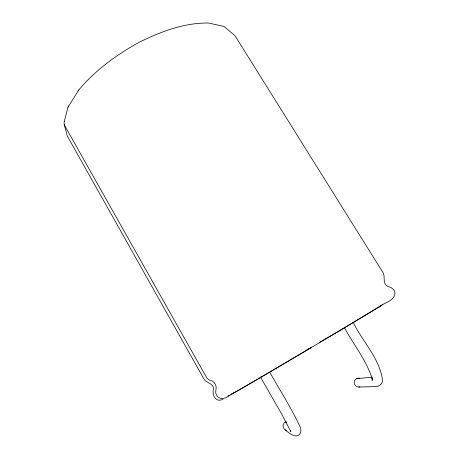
<?xml version="1.0" encoding="UTF-8"?>
<svg xmlns="http://www.w3.org/2000/svg" width="459" height="459" viewBox="0 0 459 459"><rect width="100%" height="100%" fill="white"/><g stroke="black" fill="none" stroke-linecap="round" stroke-linejoin="round"><path stroke-width="0.69" d="M372.295 379.209L372.215 380.511L372.031 377.837L372.295 379.031C366.477 360.269 353.654 344.703 344.359 327.669M64.34 121.078L68.001 107.159L68.712 106.018M78.231 90.871L78.81 89.941C95.656 69.814 117.114 54.346 140.029 41.821C161.011 31.677 183.348 23.048 206.975 23.03L208.306 22.95L224.118 26.479L234.968 35.699L383.38 273.18C385.21 277.431 382.313 283.949 387.947 286.416C391.309 287.368 394.958 289.457 394.981 293.433C394.39 301.259 383.919 302.458 379.266 306.996M68.001 107.159L78.81 89.941M232.426 393.541L230.94 394.522L242.123 388.216A88.822 0.539 -30.7 0 0 334.542 333.704A88.822 0.539 -30.7 0 0 382.536 304.569M227.997 396.088L229.179 395.388M234.939 392.336L226.063 397.603L222.449 398.67A6.96 6.816 -82.1 0 1 215.885 389.926A7.797 7.637 -76.6 0 0 216.086 386.891L215.914 385.887A7.287 7.137 -76.7 0 0 213.951 382.41L213.188 381.75A7.797 7.637 -76.6 0 0 210.526 380.425A6.896 6.782 -75.8 0 1 206.412 377.218L64.805 125.823A6.42 5.973 -16.6 0 1 64.386 121.256M311.282 347.497L295.912 356.609A86.177 0.522 -30.7 0 1 244.188 386.977M319.47 342.374L338.421 331.369A86.177 0.522 -30.7 0 0 381.469 305.321M306.853 349.815L310.651 347.83M222.954 399.261C215.655 402.996 211.679 394.918 213.527 388.807C213.36 383.208 206.728 383.133 204.192 379.467L67.37 136.185L64.237 124.366M356.27 378.692L372.203 377.178M358.754 387.046L376.575 386.53C379.599 386.289 382.617 383.5 382.479 380.339C379.88 358.513 362.415 341.502 353.218 322.436M285.171 421.97L286.37 422.63M285.291 429.928C289.44 433.537 298.184 440.485 300.823 431.598C301.385 427.696 298.511 424.3 297.254 420.823C288.809 404.253 278.952 388.463 269.772 372.301M260.419 377.017L281.407 413.496L290.863 431.689L290.656 430.335M243.431 387.419A86.177 0.522 -30.7 0 1 233.35 393.122M359.885 386.891A4.521 4.349 61.4 0 1 354.21 382.582A4.521 4.349 61.4 0 1 359.581 378.233M286.37 430.387A4.601 4.452 79.9 0 1 286.238 421.505"/></g></svg>
